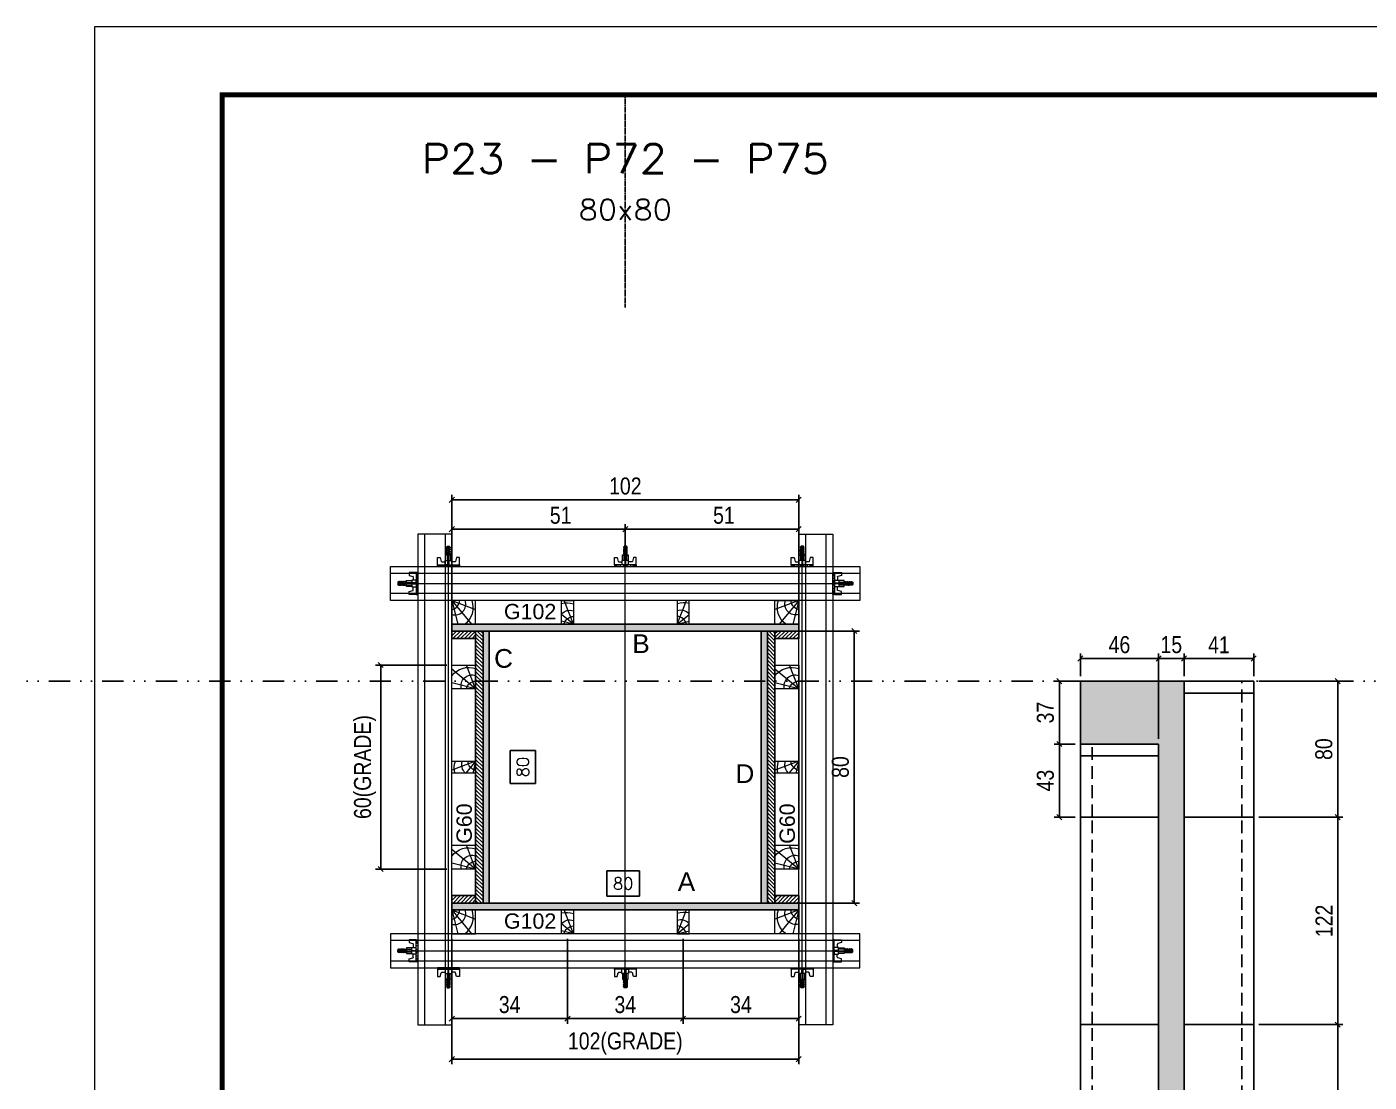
# Model space of a CAD drawing. Header units: millimetres. Extents: x 13777 to 27878, y -21631 to 6985.
# Drawn here: x 19142 to 19932, y 621 to 1242 of the extents above; entities that cross this region are included whole.
import ezdxf
from ezdxf.enums import TextEntityAlignment as Align

# ---------------------------------------------------------------- set-up
doc = ezdxf.new("R2010")
doc.units = ezdxf.units.MM
for name, pattern in [('DASHED', [0.75, 0.5, -0.25]), ('DIVIDE2', [0.625, 0.25, -0.125, 0, -0.125, 0, -0.125]), ('HIDDEN', [0.375, 0.25, -0.125])]:
    doc.linetypes.add(name, pattern=pattern)
for name, color, linetype in [('CHAPA', 1, 'Continuous'), ('COTA', 241, 'Continuous'), ('MEIO_PONT', 93, 'Continuous'), ('Nível', 160, 'Continuous'), ('Painéis', 200, 'Continuous'), ('SARR_2.2x7', 40, 'Continuous'), ('SARRAFO', 251, 'Continuous'), ('Sarrafo de Pressão', 42, 'HIDDEN'), ('Texto de Titulo', 7, 'Continuous'), ('Texto Qtd Sarr', 242, 'Continuous'), ('TEXTO_GERAL', 7, 'Continuous')]:
    doc.layers.add(name, color=color, linetype=linetype)
for name, color, linetype, lineweight in [('Folhas', 255, 'Continuous', 9), ('Hachura', 251, 'Continuous', 9), ('Madeira', 126, 'Continuous', 18), ('Perfil Metálico', 224, 'Continuous', 18), ('SARRAFO DE PRESSAO', 251, 'DASHED', 9), ('Texto Seção', 7, 'Continuous', 15)]:
    doc.layers.add(name, color=color, linetype=linetype, lineweight=lineweight)
doc.styles.add('ARIAL', font='arial.ttf')
doc.styles.add('COTA TECNICA', font='techl___.ttf', dxfattribs={"height": 10})
doc.styles.add('COTA TECNICA 2X', font='techl___.ttf', dxfattribs={"height": 10})
doc.styles.add('COTA TECNICA-50', font='techl___.ttf', dxfattribs={"height": 10})
doc.styles.add('ROMANS', font='romans.shx')
doc.styles.add('SANSSERIF', font='sas_____.pfb')
doc.dimstyles.new('COTA PAINEL-50', dxfattribs={"dimtxt": 10, "dimasz": 3, "dimexe": 3, "dimexo": 3, "dimgap": 3, "dimtad": 1, "dimdec": 1, "dimzin": 12, "dimdsep": 46, "dimtxsty": 'COTA TECNICA-50', "dimblk1": 'OBLIQUE', "dimblk2": 'OBLIQUE', "dimsah": 1, "dimcen": 0.9, "dimclrd": 4, "dimclre": 4, "dimclrt": 240, "dimadec": 1, "dimazin": 3, "dimtfac": 1, "dimtdec": 1, "dimtmove": 0, "dimatfit": 3, "dimfxl": 1, "dimtolj": 1, "dimtzin": 12, "dimarcsym": 0})
doc.dimstyles.new('PAINEL', dxfattribs={"dimtxt": 10, "dimasz": 3, "dimexe": 3, "dimexo": 3, "dimgap": 3, "dimtad": 1, "dimdec": 1, "dimzin": 12, "dimdsep": 46, "dimtxsty": 'COTA TECNICA', "dimblk1": 'OBLIQUE', "dimblk2": 'OBLIQUE', "dimsah": 1, "dimcen": 0.9, "dimclrd": 4, "dimclre": 4, "dimclrt": 240, "dimadec": 1, "dimazin": 3, "dimtfac": 1, "dimtdec": 1, "dimtmove": 0, "dimatfit": 3, "dimfxl": 1, "dimtolj": 1, "dimtzin": 12, "dimarcsym": 0})
doc.dimstyles.new('SECAO PILAR', dxfattribs={"dimtxt": 10, "dimasz": 3, "dimexe": 3, "dimexo": 3, "dimgap": 3, "dimtad": 1, "dimdec": 1, "dimlfac": 0.5, "dimzin": 12, "dimdsep": 46, "dimtxsty": 'COTA TECNICA 2X', "dimblk1": 'OBLIQUE', "dimblk2": 'OBLIQUE', "dimsah": 1, "dimcen": 0.9, "dimclrd": 256, "dimclre": 256, "dimclrt": 256, "dimadec": 1, "dimazin": 3, "dimtfac": 1, "dimtdec": 1, "dimtmove": 0, "dimatfit": 3, "dimfxl": 1, "dimtolj": 1, "dimtzin": 12, "dimarcsym": 0})
doc.dimstyles.new('SECÇÃO 2', dxfattribs={"dimtxt": 7, "dimasz": 6, "dimexe": 0.18, "dimexo": 2, "dimgap": -4, "dimtad": 3, "dimdec": 1, "dimlfac": 0.5, "dimzin": 12, "dimdsep": 46, "dimtxsty": 'ROMANS', "dimblk": 'ARCHTICK', "dimcen": 0.09, "dimse1": 1, "dimse2": 1, "dimsd1": 1, "dimsd2": 1, "dimclrd": 180, "dimclre": 5, "dimclrt": 1, "dimadec": 0, "dimazin": 3, "dimtfac": 1, "dimtdec": 1, "dimtofl": 0, "dimtmove": 0, "dimatfit": 3, "dimldrblk": 'ARCHTICK', "dimfxl": 1, "dimtolj": 1, "dimtzin": 0, "dimarcsym": 0})

# ---------------------------------------------------------------- blocks, each defined once
blk = doc.blocks.new('9999999999')
at = {"layer": 'Folhas'}
blk.add_lwpolyline([(98138.98, 34190.21), (99623.98, 34190.21), (99623.98, 35240.21), (98138.98, 35240.21)], close=True, dxfattribs=at)
at = {"layer": 'Folhas', "color": 30, "const_width": 3}
blk.add_lwpolyline([(98213.98, 34230.21), (99583.98, 34230.21), (99583.98, 35200.21), (98213.98, 35200.21)], close=True, dxfattribs=at)
blk = doc.blocks.new('titulo1')
at = {"layer": 'Defpoints', "color": 252, "linetype": 'HIDDEN', "ltscale": 2}
blk.add_line((0, 0), (0, 125), dxfattribs=at)
at = {"layer": 'Defpoints', "style": 'ROMANS', "oblique": 15}
blk.add_attdef('FOLHA', text='', height=10, dxfattribs=at).set_placement((0, 15.58), align=Align.MIDDLE_CENTER)
at = {"layer": 'Texto Qtd Sarr', "color": 3, "style": 'ROMANS', "oblique": 15}
for tag, height, p in [('TITULO', 17, (0, 71.45)), ('SEÇÃO', 12, (0, 41.55))]:
    blk.add_attdef(tag, text='', height=height, dxfattribs=at).set_placement(p, align=Align.MIDDLE_CENTER)
blk = doc.blocks.new('*D643')
at = {"layer": 'COTA', "color": 180, "lineweight": -2, "transparency": 16777216}
for p, q in [((19502.5, 745.59), (19483.17, 745.59)), ((19483.17, 745.59), (19483.17, 730.59)), ((19502.5, 730.59), (19502.5, 745.59)), ((19483.17, 730.59), (19502.5, 730.59))]:
    blk.add_line(p, q, dxfattribs=at)
at = {"layer": 'Defpoints', "color": 0, "transparency": 16777216}
for p in [(19414.07, 726.59), (19574.07, 726.59), (19574.07, 726.59)]:
    blk.add_point(p, dxfattribs=at)
at = {"layer": 'COTA', "color": 1, "transparency": 16777216, "insert": (19492.83, 738.09), "char_height": 7, "attachment_point": 5, "style": 'ROMANS'}
blk.add_mtext('\\A1;80', dxfattribs=at)
blk = doc.blocks.new('_ArchTick')
at = {"color": 0, "linetype": 'ByBlock', "const_width": 0.15}
blk.add_lwpolyline([(-0.5, -0.5), (0.5, 0.5)], dxfattribs=at)
blk = doc.blocks.new('*D644')
at = {"layer": 'COTA', "color": 180, "lineweight": -2, "transparency": 16777216}
for p, q in [((19441.36, 816.26), (19426.36, 816.26)), ((19426.36, 816.26), (19426.36, 796.92)), ((19441.36, 796.92), (19441.36, 816.26)), ((19426.36, 796.92), (19441.36, 796.92))]:
    blk.add_line(p, q, dxfattribs=at)
at = {"layer": 'Defpoints', "color": 0, "transparency": 16777216}
for p in [(19414.07, 886.59), (19445.36, 886.59), (19414.07, 726.59)]:
    blk.add_point(p, dxfattribs=at)
at = {"layer": 'COTA', "color": 1, "transparency": 16777216, "insert": (19433.86, 806.59), "char_height": 7, "attachment_point": 5, "rotation": 90, "style": 'ROMANS'}
blk.add_mtext('\\A1;80', dxfattribs=at)
blk = doc.blocks.new('_Oblique')
at = {"color": 0, "linetype": 'ByBlock', "lineweight": -2}
blk.add_line((-0.5, -0.5), (0.5, 0.5), dxfattribs=at)
blk = doc.blocks.new('*D652')
at = {"layer": 'COTA', "lineweight": -2, "transparency": 16777216}
for p, q in [((19580.67, 886.59), (19631.71, 886.59)), ((19628.71, 726.59), (19628.71, 886.59)), ((19580.67, 726.59), (19631.71, 726.59))]:
    blk.add_line(p, q, dxfattribs=at)
at = {"layer": 'Defpoints', "color": 0, "transparency": 16777216}
for p in [(19577.67, 886.59), (19628.71, 886.59), (19577.67, 726.59)]:
    blk.add_point(p, dxfattribs=at)
at = {"layer": 'COTA', "lineweight": -2, "transparency": 16777216, "xscale": 3, "yscale": 3, "zscale": 3}
for p, rotation in [((19628.71, 886.59), 90), ((19628.71, 726.59), 270)]:
    blk.add_blockref('_Oblique', p, dxfattribs=dict(at, rotation=rotation))
at = {"layer": 'COTA', "transparency": 16777216, "insert": (19620.58, 806.59), "char_height": 10, "attachment_point": 5, "rotation": 90, "style": 'COTA TECNICA 2X'}
blk.add_mtext('\\A1;80', dxfattribs=at)
blk = doc.blocks.new('*D645')
at = {"layer": 'COTA', "lineweight": -2, "transparency": 16777216}
for p, q in [((19392.07, 705.59), (19392.07, 631.81)), ((19596.07, 705.59), (19596.07, 631.81)), ((19392.07, 634.81), (19596.07, 634.81))]:
    blk.add_line(p, q, dxfattribs=at)
at = {"layer": 'Defpoints', "color": 0, "transparency": 16777216}
for p in [(19392.07, 708.59), (19596.07, 708.59), (19596.07, 634.81)]:
    blk.add_point(p, dxfattribs=at)
at = {"layer": 'COTA', "lineweight": -2, "transparency": 16777216, "xscale": 3, "yscale": 3, "zscale": 3, "rotation": 180}
blk.add_blockref('_Oblique', (19392.07, 634.81), dxfattribs=at)
at = {"layer": 'COTA', "lineweight": -2, "transparency": 16777216, "xscale": 3, "yscale": 3, "zscale": 3}
blk.add_blockref('_Oblique', (19596.07, 634.81), dxfattribs=at)
at = {"layer": 'COTA', "transparency": 16777216, "insert": (19494.07, 644.04), "char_height": 10, "attachment_point": 5, "style": 'COTA TECNICA 2X'}
blk.add_mtext('\\A1;102(GRADE)', dxfattribs=at)
blk = doc.blocks.new('*D646')
at = {"layer": 'COTA', "lineweight": -2, "transparency": 16777216}
for p, q in [((19528.07, 705.59), (19528.07, 655.66)), ((19596.07, 705.59), (19596.07, 655.66)), ((19528.07, 658.66), (19596.07, 658.66))]:
    blk.add_line(p, q, dxfattribs=at)
at = {"layer": 'Defpoints', "color": 0, "transparency": 16777216}
for p in [(19528.07, 708.59), (19596.07, 708.59), (19596.07, 658.66)]:
    blk.add_point(p, dxfattribs=at)
at = {"layer": 'COTA', "lineweight": -2, "transparency": 16777216, "xscale": 3, "yscale": 3, "zscale": 3, "rotation": 180}
blk.add_blockref('_Oblique', (19528.07, 658.66), dxfattribs=at)
at = {"layer": 'COTA', "lineweight": -2, "transparency": 16777216, "xscale": 3, "yscale": 3, "zscale": 3}
blk.add_blockref('_Oblique', (19596.07, 658.66), dxfattribs=at)
at = {"layer": 'COTA', "transparency": 16777216, "insert": (19562.07, 666.88), "char_height": 10, "attachment_point": 5, "style": 'COTA TECNICA 2X'}
blk.add_mtext('\\A1;34', dxfattribs=at)
blk = doc.blocks.new('*D647')
at = {"layer": 'COTA', "lineweight": -2, "transparency": 16777216}
for p, q in [((19392.07, 705.59), (19392.07, 655.66)), ((19460.07, 705.59), (19460.07, 655.66)), ((19392.07, 658.66), (19460.07, 658.66))]:
    blk.add_line(p, q, dxfattribs=at)
at = {"layer": 'Defpoints', "color": 0, "transparency": 16777216}
for p in [(19392.07, 708.59), (19460.07, 708.59), (19460.07, 658.66)]:
    blk.add_point(p, dxfattribs=at)
at = {"layer": 'COTA', "lineweight": -2, "transparency": 16777216, "xscale": 3, "yscale": 3, "zscale": 3, "rotation": 180}
blk.add_blockref('_Oblique', (19392.07, 658.66), dxfattribs=at)
at = {"layer": 'COTA', "lineweight": -2, "transparency": 16777216, "xscale": 3, "yscale": 3, "zscale": 3}
blk.add_blockref('_Oblique', (19460.07, 658.66), dxfattribs=at)
at = {"layer": 'COTA', "transparency": 16777216, "insert": (19426.07, 666.88), "char_height": 10, "attachment_point": 5, "style": 'COTA TECNICA 2X'}
blk.add_mtext('\\A1;34', dxfattribs=at)
blk = doc.blocks.new('*D648')
at = {"layer": 'COTA', "lineweight": -2, "transparency": 16777216}
for p, q in [((19460.07, 705.59), (19460.07, 655.66)), ((19528.07, 705.59), (19528.07, 655.66)), ((19460.07, 658.66), (19528.07, 658.66))]:
    blk.add_line(p, q, dxfattribs=at)
at = {"layer": 'Defpoints', "color": 0, "transparency": 16777216}
for p in [(19460.07, 708.59), (19528.07, 708.59), (19528.07, 658.66)]:
    blk.add_point(p, dxfattribs=at)
at = {"layer": 'COTA', "lineweight": -2, "transparency": 16777216, "xscale": 3, "yscale": 3, "zscale": 3, "rotation": 180}
blk.add_blockref('_Oblique', (19460.07, 658.66), dxfattribs=at)
at = {"layer": 'COTA', "lineweight": -2, "transparency": 16777216, "xscale": 3, "yscale": 3, "zscale": 3}
blk.add_blockref('_Oblique', (19528.07, 658.66), dxfattribs=at)
at = {"layer": 'COTA', "transparency": 16777216, "insert": (19494.07, 666.88), "char_height": 10, "attachment_point": 5, "style": 'COTA TECNICA 2X'}
blk.add_mtext('\\A1;34', dxfattribs=at)
blk = doc.blocks.new('*D649')
at = {"layer": 'COTA', "lineweight": -2, "transparency": 16777216}
for p, q in [((19392.07, 893.59), (19392.07, 966.7)), ((19392.07, 963.7), (19596.07, 963.7)), ((19596.07, 893.59), (19596.07, 966.7))]:
    blk.add_line(p, q, dxfattribs=at)
at = {"layer": 'Defpoints', "color": 0, "transparency": 16777216}
for p in [(19596.07, 963.7), (19392.07, 890.59), (19596.07, 890.59)]:
    blk.add_point(p, dxfattribs=at)
at = {"layer": 'COTA', "lineweight": -2, "transparency": 16777216, "xscale": 3, "yscale": 3, "zscale": 3, "rotation": 180}
blk.add_blockref('_Oblique', (19392.07, 963.7), dxfattribs=at)
at = {"layer": 'COTA', "lineweight": -2, "transparency": 16777216, "xscale": 3, "yscale": 3, "zscale": 3}
blk.add_blockref('_Oblique', (19596.07, 963.7), dxfattribs=at)
at = {"layer": 'COTA', "transparency": 16777216, "insert": (19494.07, 971.8), "char_height": 10, "attachment_point": 5, "style": 'COTA TECNICA 2X'}
blk.add_mtext('\\A1;102', dxfattribs=at)
blk = doc.blocks.new('*D650')
at = {"layer": 'COTA', "lineweight": -2, "transparency": 16777216}
for p, q in [((19392.07, 927.59), (19392.07, 949.49)), ((19494.07, 927.59), (19494.07, 949.49)), ((19392.07, 946.49), (19494.07, 946.49))]:
    blk.add_line(p, q, dxfattribs=at)
at = {"layer": 'Defpoints', "color": 0, "transparency": 16777216}
for p in [(19494.07, 946.49), (19392.07, 924.59), (19494.07, 924.59)]:
    blk.add_point(p, dxfattribs=at)
at = {"layer": 'COTA', "lineweight": -2, "transparency": 16777216, "xscale": 3, "yscale": 3, "zscale": 3, "rotation": 180}
blk.add_blockref('_Oblique', (19392.07, 946.49), dxfattribs=at)
at = {"layer": 'COTA', "lineweight": -2, "transparency": 16777216, "xscale": 3, "yscale": 3, "zscale": 3}
blk.add_blockref('_Oblique', (19494.07, 946.49), dxfattribs=at)
at = {"layer": 'COTA', "transparency": 16777216, "insert": (19456.07, 954.6), "char_height": 10, "attachment_point": 5, "style": 'COTA TECNICA 2X'}
blk.add_mtext('\\A1;51', dxfattribs=at)
blk = doc.blocks.new('*D651')
at = {"layer": 'COTA', "lineweight": -2, "transparency": 16777216}
for p, q in [((19494.07, 927.59), (19494.07, 949.49)), ((19596.07, 927.59), (19596.07, 949.49)), ((19596.07, 946.49), (19494.07, 946.49))]:
    blk.add_line(p, q, dxfattribs=at)
at = {"layer": 'Defpoints', "color": 0, "transparency": 16777216}
for p in [(19494.07, 946.49), (19494.07, 924.59), (19596.07, 924.59)]:
    blk.add_point(p, dxfattribs=at)
at = {"layer": 'COTA', "lineweight": -2, "transparency": 16777216, "xscale": 3, "yscale": 3, "zscale": 3, "rotation": 180}
blk.add_blockref('_Oblique', (19494.07, 946.49), dxfattribs=at)
at = {"layer": 'COTA', "lineweight": -2, "transparency": 16777216, "xscale": 3, "yscale": 3, "zscale": 3}
blk.add_blockref('_Oblique', (19596.07, 946.49), dxfattribs=at)
at = {"layer": 'COTA', "transparency": 16777216, "insert": (19552.07, 954.6), "char_height": 10, "attachment_point": 5, "style": 'COTA TECNICA 2X'}
blk.add_mtext('\\A1;51', dxfattribs=at)
blk = doc.blocks.new('C')
at = {"layer": 'Hachura', "color": 0}
for p, q in [((0, 3.22), (0, -3.22)), ((0.45, 3.22), (0, 3.22)), ((0.46, 3.16), (0, 3.16)), ((0.46, 3.05), (0, 3.05)), ((0.46, 2.88), (0, 2.88)), ((0, 2.75), (0, -1.16)), ((0.46, 2.65), (0, 2.65)), ((0.46, 2.23), (0, 2.23)), ((0.46, 1.51), (0, 1.51)), ((0.39, 0.49), (0.17, 0.49)), ((0.45, -3.23), (0.45, 3.22)), ((0.45, 3.22), (2.58, 3.22)), ((1.74, 0.97), (0.45, 0.97)), ((1.45, 0.1), (0.45, 0.1)), ((1.35, 1.94), (1.35, 0.96)), ((2.58, 2.39), (1.47, 2.09)), ((1.74, -0.97), (1.74, 0.97)), ((1.74, 0.97), (1.74, 0.84)), ((1.74, 0.97), (1.74, 0.84)), ((1.74, 0.84), (3.35, 0.84)), ((3.35, 0.45), (1.74, 0.45)), ((2.58, 3.22), (2.58, 2.39)), ((3.32, 0.84), (3.32, -0.84)), ((3.35, 0.84), (3.35, -0.84)), ((3.68, 0.45), (3.35, 0.45)), ((3.84, -0.52), (3.35, 0.45)), ((3.35, 0.06), (3.67, -0.57)), ((3.68, 0.45), (4.16, -0.52)), ((3.72, 0.5), (4.25, -0.57)), ((4.37, -0.55), (3.83, 0.53)), ((4.15, 0.45), (3.93, 0.45)), ((4.42, -0.52), (3.93, 0.45)), ((4.15, 0.45), (4.26, 0.45)), ((4.26, 0.45), (4.74, -0.52)), ((4.3, 0.5), (4.83, -0.57)), ((4.95, -0.55), (4.41, 0.53)), ((4.51, 0.45), (4.84, 0.45)), ((5, -0.52), (4.51, 0.45)), ((4.84, 0.45), (5.32, -0.52)), ((4.88, 0.5), (5.41, -0.57)), ((5.53, -0.55), (4.99, 0.53)), ((5.58, -0.52), (5.09, 0.45)), ((5.42, 0.45), (5.09, 0.45)), ((5.58, -0.52), (5.09, 0.45)), ((5.42, 0.45), (5.74, -0.19)), ((5.46, 0.5), (5.74, -0.07)), ((5.74, 0.19), (5.57, 0.53)), ((5.74, 0.32), (5.68, 0.45)), ((5.68, 0.45), (5.74, 0.45)), ((5.74, 0.45), (5.9, 0.29)), ((5.74, 0.45), (5.74, -0.52)), ((5.9, -0.36), (5.9, 0.29)), ((0.45, 0), (0, 0)), ((0.46, -1.52), (0, -1.52)), ((0.46, -2.23), (0, -2.23)), ((0.46, -2.65), (0, -2.65)), ((0.46, -2.88), (0, -2.88)), ((0.46, -3.05), (0, -3.05)), ((0.46, -3.16), (0, -3.16)), ((0, -3.22), (2.57, -3.22)), ((0.08, -0.48), (0.29, -0.48)), ((0.29, -0.48), (0.4, -0.48)), ((0.45, 0), (0.45, -0.97)), ((0.45, -0.16), (1.45, -0.16)), ((0.45, -0.65), (0.45, -0.32)), ((0.45, -3.23), (0.45, -0.65)), ((0.45, -0.97), (1.74, -0.97)), ((1.35, -1.94), (1.35, -0.97)), ((2.58, -2.39), (1.47, -2.1)), ((3.35, -0.32), (1.74, -0.32)), ((3.35, -0.84), (1.74, -0.84)), ((2.58, -3.23), (2.58, -2.39)), ((3.35, -0.07), (3.58, -0.52)), ((3.35, -0.52), (3.58, -0.52)), ((3.84, -0.52), (4.16, -0.52)), ((4.42, -0.52), (4.74, -0.52)), ((4.63, -0.52), (4.74, -0.52)), ((5, -0.52), (5.32, -0.52)), ((5.58, -0.52), (5.74, -0.52)), ((5.74, -0.52), (5.9, -0.36)), ((5.74, -0.52), (5.74, -0.52))]:
    blk.add_line(p, q, dxfattribs=at)
for centre, radius, start, end in [((1.52, 1.94), 0.161, 104.7436, 180), ((1.44, -0.03), 0.129, 272.695, 87.305), ((3.81, 0.39), 0.143, 25.5688, 154.4312), ((4.39, 0.39), 0.143, 25.5688, 154.4312), ((4.97, 0.39), 0.143, 25.5688, 154.4312), ((5.55, 0.39), 0.143, 25.5688, 154.4312), ((0.17, -0.37), 0.174, 221.744, 317.8592), ((1.52, -1.94), 0.161, 180, 255.2564), ((3.71, -0.4), 0.174, 222.1408, 318.256), ((4.29, -0.4), 0.174, 222.1408, 318.256), ((4.87, -0.4), 0.174, 222.1408, 318.256), ((5.45, -0.4), 0.174, 222.1408, 318.256), ((5.61, -0.4), 0.174, 317.8592, 318.256)]:
    blk.add_arc(centre, radius, start, end, dxfattribs=at)
blk = doc.blocks.new('PONTALETE')
at = {"layer": 'Madeira'}
for q in [(2.71, 7), (7, 5.76), (7, 1.74)]:
    blk.add_line((0, 0), q, dxfattribs=at)
blk.add_lwpolyline([(0, 0), (7, 0), (7, 7), (0, 7)], close=True, dxfattribs=at)
for centre, radius, start, end in [((2.04, 0.06), 6.23, 37.2818, 109.0913), ((1.09, 0.9), 3.19, 343.603, 109.9847), ((-0.21, -0.78), 3.09, 14.6322, 86.0383)]:
    blk.add_arc(centre, radius, start, end, dxfattribs=at)
blk = doc.blocks.new('MEIO PONTALETE')
at = {"layer": 'Madeira'}
for q in [(2.71, 7), (3.5, 2.88), (3.5, 0.87)]:
    blk.add_line((0, 0), q, dxfattribs=at)
blk.add_lwpolyline([(0, 0), (3.5, 0), (3.5, 7), (0, 7)], close=True, dxfattribs=at)
for centre, radius, start, end in [((2.04, 0.06), 6.23, 76.4499, 109.0913), ((1.09, 0.9), 3.19, 40.9063, 109.9847), ((-0.21, -0.78), 3.09, 14.6322, 86.0383)]:
    blk.add_arc(centre, radius, start, end, dxfattribs=at)
blk = doc.blocks.new('*D642')
at = {"layer": 'COTA', "lineweight": -2, "transparency": 16777216}
for p, q in [((19389.07, 866.59), (19347.26, 866.59)), ((19350.26, 746.6), (19350.26, 866.59)), ((19389.07, 746.6), (19347.26, 746.6))]:
    blk.add_line(p, q, dxfattribs=at)
at = {"layer": 'Defpoints', "color": 0, "transparency": 16777216}
for p in [(19350.26, 866.59), (19392.07, 866.59), (19392.07, 746.6)]:
    blk.add_point(p, dxfattribs=at)
at = {"layer": 'COTA', "lineweight": -2, "transparency": 16777216, "xscale": 3, "yscale": 3, "zscale": 3}
for p, rotation in [((19350.26, 866.59), 90), ((19350.26, 746.6), 270)]:
    blk.add_blockref('_Oblique', p, dxfattribs=dict(at, rotation=rotation))
at = {"layer": 'COTA', "transparency": 16777216, "insert": (19341.04, 806.59), "char_height": 10, "attachment_point": 5, "rotation": 90, "style": 'COTA TECNICA 2X'}
blk.add_mtext('\\A1;60(GRADE)', dxfattribs=at)
blk = doc.blocks.new('*D657')
at = {"layer": 'COTA', "color": 4, "lineweight": -2, "transparency": 16777216}
for p, q in [((19866.68, 777.13), (19916.05, 777.13)), ((19913.05, 655.13), (19913.05, 777.13)), ((19866.68, 655.13), (19916.05, 655.13))]:
    blk.add_line(p, q, dxfattribs=at)
at = {"layer": 'Defpoints', "color": 0, "transparency": 16777216}
for p in [(19863.68, 777.13), (19913.05, 777.13), (19863.68, 655.13)]:
    blk.add_point(p, dxfattribs=at)
at = {"layer": 'COTA', "color": 4, "lineweight": -2, "transparency": 16777216, "xscale": 3, "yscale": 3, "zscale": 3}
for p, rotation in [((19913.05, 777.13), 90), ((19913.05, 655.13), 270)]:
    blk.add_blockref('_Oblique', p, dxfattribs=dict(at, rotation=rotation))
at = {"layer": 'COTA', "color": 240, "transparency": 16777216, "insert": (19904.99, 716.13), "char_height": 10, "attachment_point": 5, "rotation": 90, "style": 'COTA TECNICA-50'}
blk.add_mtext('\\A1;122', dxfattribs=at)
blk = doc.blocks.new('*D658')
at = {"layer": 'COTA', "color": 4, "lineweight": -2, "transparency": 16777216}
for p, q in [((19866.68, 857.13), (19916.05, 857.13)), ((19913.05, 777.13), (19913.05, 857.13)), ((19866.68, 777.13), (19916.05, 777.13))]:
    blk.add_line(p, q, dxfattribs=at)
at = {"layer": 'Defpoints', "color": 0, "transparency": 16777216}
for p in [(19863.68, 857.13), (19913.05, 857.13), (19863.68, 777.13)]:
    blk.add_point(p, dxfattribs=at)
at = {"layer": 'COTA', "color": 4, "lineweight": -2, "transparency": 16777216, "xscale": 3, "yscale": 3, "zscale": 3}
for p, rotation in [((19913.05, 857.13), 90), ((19913.05, 777.13), 270)]:
    blk.add_blockref('_Oblique', p, dxfattribs=dict(at, rotation=rotation))
at = {"layer": 'COTA', "color": 240, "transparency": 16777216, "insert": (19904.92, 817.13), "char_height": 10, "attachment_point": 5, "rotation": 90, "style": 'COTA TECNICA-50'}
blk.add_mtext('\\A1;80', dxfattribs=at)
blk = doc.blocks.new('*D659')
at = {"layer": 'COTA', "color": 4, "linetype": 'ByBlock', "lineweight": -2, "transparency": 16777216}
for p, q in [((19866.68, 655.13), (19916.05, 655.13)), ((19913.05, 531.13), (19913.05, 655.13)), ((19866.68, 531.13), (19916.05, 531.13))]:
    blk.add_line(p, q, dxfattribs=at)
at = {"layer": 'Defpoints', "color": 0, "linetype": 'ByBlock', "transparency": 16777216}
for p in [(19863.68, 655.13), (19913.05, 655.13), (19863.68, 531.13)]:
    blk.add_point(p, dxfattribs=at)
at = {"layer": 'COTA', "color": 4, "linetype": 'ByBlock', "lineweight": -2, "transparency": 16777216, "xscale": 3, "yscale": 3, "zscale": 3}
for p, rotation in [((19913.05, 655.13), 90), ((19913.05, 531.13), 270)]:
    blk.add_blockref('_Oblique', p, dxfattribs=dict(at, rotation=rotation))
at = {"layer": 'COTA', "color": 240, "linetype": 'ByBlock', "transparency": 16777216, "insert": (19904.97, 593.13), "char_height": 10, "attachment_point": 5, "rotation": 90, "style": 'COTA TECNICA'}
blk.add_mtext('\\A1;124', dxfattribs=at)
blk = doc.blocks.new('*D660')
at = {"layer": 'COTA', "color": 4, "linetype": 'ByBlock', "lineweight": -2, "transparency": 16777216}
for p, q in [((19866.68, 655.13), (19916.05, 655.13)), ((19913.05, 531.13), (19913.05, 655.13)), ((19866.68, 531.13), (19916.05, 531.13))]:
    blk.add_line(p, q, dxfattribs=at)
at = {"layer": 'Defpoints', "color": 0, "linetype": 'ByBlock', "transparency": 16777216}
for p in [(19863.68, 655.13), (19913.05, 655.13), (19863.68, 531.13)]:
    blk.add_point(p, dxfattribs=at)
at = {"layer": 'COTA', "color": 4, "linetype": 'ByBlock', "lineweight": -2, "transparency": 16777216, "xscale": 3, "yscale": 3, "zscale": 3}
for p, rotation in [((19913.05, 655.13), 90), ((19913.05, 531.13), 270)]:
    blk.add_blockref('_Oblique', p, dxfattribs=dict(at, rotation=rotation))
at = {"layer": 'COTA', "color": 240, "linetype": 'ByBlock', "transparency": 16777216, "insert": (19904.97, 593.13), "char_height": 10, "attachment_point": 5, "rotation": 90, "style": 'COTA TECNICA'}
blk.add_mtext('\\A1;124', dxfattribs=at)
blk = doc.blocks.new('*D682')
at = {"layer": 'COTA', "color": 4, "lineweight": -2, "transparency": 16777216}
for p, q in [((19758.68, 820.13), (19746.38, 820.13)), ((19749.38, 777.13), (19749.38, 820.13)), ((19758.68, 777.13), (19746.38, 777.13))]:
    blk.add_line(p, q, dxfattribs=at)
at = {"layer": 'Defpoints', "color": 0, "transparency": 16777216}
for p in [(19749.38, 820.13), (19761.68, 820.13), (19761.68, 777.13)]:
    blk.add_point(p, dxfattribs=at)
at = {"layer": 'COTA', "color": 4, "lineweight": -2, "transparency": 16777216, "xscale": 3, "yscale": 3, "zscale": 3}
for p, rotation in [((19749.38, 820.13), 90), ((19749.38, 777.13), 270)]:
    blk.add_blockref('_Oblique', p, dxfattribs=dict(at, rotation=rotation))
at = {"layer": 'COTA', "color": 240, "transparency": 16777216, "insert": (19741.16, 798.63), "char_height": 10, "attachment_point": 5, "rotation": 90, "style": 'COTA TECNICA'}
blk.add_mtext('\\A1;43', dxfattribs=at)
blk = doc.blocks.new('*D683')
at = {"layer": 'COTA', "color": 4, "lineweight": -2, "transparency": 16777216}
for p, q in [((19758.68, 857.13), (19746.38, 857.13)), ((19749.38, 820.13), (19749.38, 857.13)), ((19758.68, 820.13), (19746.38, 820.13))]:
    blk.add_line(p, q, dxfattribs=at)
at = {"layer": 'Defpoints', "color": 0, "transparency": 16777216}
for p in [(19749.38, 857.13), (19761.68, 857.13), (19761.68, 820.13)]:
    blk.add_point(p, dxfattribs=at)
at = {"layer": 'COTA', "color": 4, "lineweight": -2, "transparency": 16777216, "xscale": 3, "yscale": 3, "zscale": 3}
for p, rotation in [((19749.38, 857.13), 90), ((19749.38, 820.13), 270)]:
    blk.add_blockref('_Oblique', p, dxfattribs=dict(at, rotation=rotation))
at = {"layer": 'COTA', "color": 240, "transparency": 16777216, "insert": (19741.16, 838.63), "char_height": 10, "attachment_point": 5, "rotation": 90, "style": 'COTA TECNICA'}
blk.add_mtext('\\A1;37', dxfattribs=at)
blk = doc.blocks.new('*D693')
at = {"layer": 'COTA', "color": 4, "lineweight": -2, "transparency": 16777216}
for p, q in [((19761.68, 860.13), (19761.68, 873.44)), ((19761.68, 870.44), (19807.68, 870.44)), ((19807.68, 823.13), (19807.68, 873.44))]:
    blk.add_line(p, q, dxfattribs=at)
at = {"layer": 'Defpoints', "color": 0, "transparency": 16777216}
for p in [(19807.68, 870.44), (19761.68, 857.13), (19807.68, 820.13)]:
    blk.add_point(p, dxfattribs=at)
at = {"layer": 'COTA', "color": 4, "lineweight": -2, "transparency": 16777216, "xscale": 3, "yscale": 3, "zscale": 3, "rotation": 180}
blk.add_blockref('_Oblique', (19761.68, 870.44), dxfattribs=at)
at = {"layer": 'COTA', "color": 4, "lineweight": -2, "transparency": 16777216, "xscale": 3, "yscale": 3, "zscale": 3}
blk.add_blockref('_Oblique', (19807.68, 870.44), dxfattribs=at)
at = {"layer": 'COTA', "color": 240, "transparency": 16777216, "insert": (19784.68, 878.54), "char_height": 10, "attachment_point": 5, "style": 'COTA TECNICA'}
blk.add_mtext('\\A1;46', dxfattribs=at)
blk = doc.blocks.new('*D694')
at = {"layer": 'COTA', "color": 4, "lineweight": -2, "transparency": 16777216}
for p, q in [((19807.68, 823.13), (19807.68, 873.44)), ((19807.68, 870.44), (19822.68, 870.44)), ((19822.68, 860.13), (19822.68, 873.44))]:
    blk.add_line(p, q, dxfattribs=at)
at = {"layer": 'Defpoints', "color": 0, "transparency": 16777216}
for p in [(19822.68, 870.44), (19822.68, 857.13), (19807.68, 820.13)]:
    blk.add_point(p, dxfattribs=at)
at = {"layer": 'COTA', "color": 4, "lineweight": -2, "transparency": 16777216, "xscale": 3, "yscale": 3, "zscale": 3, "rotation": 180}
blk.add_blockref('_Oblique', (19807.68, 870.44), dxfattribs=at)
at = {"layer": 'COTA', "color": 4, "lineweight": -2, "transparency": 16777216, "xscale": 3, "yscale": 3, "zscale": 3}
blk.add_blockref('_Oblique', (19822.68, 870.44), dxfattribs=at)
at = {"layer": 'COTA', "color": 240, "transparency": 16777216, "insert": (19815.18, 878.55), "char_height": 10, "attachment_point": 5, "style": 'COTA TECNICA'}
blk.add_mtext('\\A1;15', dxfattribs=at)
blk = doc.blocks.new('*D695')
at = {"layer": 'COTA', "color": 4, "lineweight": -2, "transparency": 16777216}
for p, q in [((19822.68, 860.13), (19822.68, 873.44)), ((19822.68, 870.44), (19863.68, 870.44)), ((19863.68, 860.13), (19863.68, 873.44))]:
    blk.add_line(p, q, dxfattribs=at)
at = {"layer": 'Defpoints', "color": 0, "transparency": 16777216}
for p in [(19863.68, 870.44), (19822.68, 857.13), (19863.68, 857.13)]:
    blk.add_point(p, dxfattribs=at)
at = {"layer": 'COTA', "color": 4, "lineweight": -2, "transparency": 16777216, "xscale": 3, "yscale": 3, "zscale": 3, "rotation": 180}
blk.add_blockref('_Oblique', (19822.68, 870.44), dxfattribs=at)
at = {"layer": 'COTA', "color": 4, "lineweight": -2, "transparency": 16777216, "xscale": 3, "yscale": 3, "zscale": 3}
blk.add_blockref('_Oblique', (19863.68, 870.44), dxfattribs=at)
at = {"layer": 'COTA', "color": 240, "transparency": 16777216, "insert": (19843.18, 878.51), "char_height": 10, "attachment_point": 5, "style": 'COTA TECNICA'}
blk.add_mtext('\\A1;41', dxfattribs=at)

msp = doc.modelspace()

# ---------------------------------------------------------------- hatches: boundary and pattern name
at = {"layer": 'COTA'}
h = msp.add_hatch(dxfattribs=at)
h.set_pattern_fill('AR-CONC', color=256, scale=0.03)
h.set_pattern_definition([(50, (28.2433, 0), (5.4655401, -0.4781726), [0.5715, -6.2865]), (355, (28.2433, 0), (-1.0573026, 5.7317054), [0.4572, -5.0292175]), (100.451445, (28.699, -0.04), (4.4082374, 5.2535326), [0.4857003, -5.3427073]), (46.1842, (28.243, 1.524), (8.1323712, -1.2612698), [0.85725, -9.42975]), (96.635558, (28.921, 1.419), (7.122124, 7.4227837), [0.7285507, -8.0140682]), (351.18415, (28.243, 1.524), (7.122124, 7.4227837), [0.685799, -7.543792]), (21, (29.0053, 1.143), (4.5484317, -3.0679559), [0.5715, -6.2865]), (326, (29.0053, 1.143), (1.8540609, 5.525639), [0.4572, -5.0292]), (71.451445, (29.3844, 0.8873), (6.4024926, 2.457683), [0.4857003, -5.3426981]), (37.5, (28.2433, 0), (0.0926581, 2.53665117), [0, -4.96824, 0, -5.1054, 0, -5.04825]), (7.5, (28.2433, 0), (2.00458988, 3.00541724), [0, -2.91084, 0, -4.85394, 0, -1.92405]), (327.5, (26.544, 0), (4.06771786, -0.17186232), [0, -1.905, 0, -5.9436, 0, -7.8867]), (317.5, (25.782, 0), (4.44387544, 0.7627947), [0, -2.4765, 0, -3.94716, 0, -5.6007])])
h.paths.add_polyline_path([(19761.68, 857.13), (19761.68, 820.13), (19807.68, 820.13), (19807.68, 531.13), (19822.68, 531.13), (19822.68, 857.13)])
at = {"layer": 'Hachura'}
h = msp.add_hatch(color=256, dxfattribs=at)
h.dxf.hatch_style = 1
h.paths.add_polyline_path([(19596.07, 886.59), (19596.07, 890.59), (19392.07, 890.59), (19392.07, 886.59)])
h = msp.add_hatch(color=256, dxfattribs=at)
h.dxf.hatch_style = 1
h.paths.add_polyline_path([(19596.07, 886.59), (19596.07, 890.59), (19392.07, 890.59), (19392.07, 886.59)])
h = msp.add_hatch(dxfattribs=at)
h.set_pattern_fill('ANSI31', color=256, scale=0.5, angle=180, style=0)
h.set_pattern_definition([(225, (10268.1182, -22042.8167), (1.12253202, -1.12253202), [])])
h.paths.add_polyline_path([(19406.07, 886.59), (19406.07, 882.19), (19392.07, 882.19), (19392.07, 886.59)])
h = msp.add_hatch(dxfattribs=at)
h.set_pattern_fill('ANSI31', color=256, scale=0.5, angle=90, style=0)
h.set_pattern_definition([(135, (-3373.738, 10239.5433), (-1.12253202, -1.12253202), [])])
h.paths.add_polyline_path([(19410.47, 886.59), (19406.07, 886.59), (19406.07, 726.59), (19410.47, 726.59)])
h = msp.add_hatch(color=256, dxfattribs=at)
h.dxf.hatch_style = 1
h.paths.add_polyline_path([(19410.47, 726.59), (19414.07, 726.59), (19414.07, 886.59), (19410.47, 886.59)])
h = msp.add_hatch(color=256, dxfattribs=at)
h.dxf.hatch_style = 1
h.paths.add_polyline_path([(19410.47, 726.59), (19414.07, 726.59), (19414.07, 886.59), (19410.47, 886.59)])
h = msp.add_hatch(color=256, dxfattribs=at)
h.dxf.hatch_style = 1
h.paths.add_polyline_path([(19574.07, 726.59), (19577.67, 726.59), (19577.67, 886.59), (19574.07, 886.59)])
h = msp.add_hatch(color=256, dxfattribs=at)
h.dxf.hatch_style = 1
h.paths.add_polyline_path([(19574.07, 726.59), (19577.67, 726.59), (19577.67, 886.59), (19574.07, 886.59)])
h = msp.add_hatch(dxfattribs=at)
h.set_pattern_fill('ANSI31', color=256, scale=0.5, angle=90, style=0)
h.set_pattern_definition([(135, (-3202.138, 10239.5433), (-1.12253202, -1.12253202), [])])
h.paths.add_polyline_path([(19582.07, 886.59), (19577.67, 886.59), (19577.67, 726.59), (19582.07, 726.59)])
h = msp.add_hatch(dxfattribs=at)
h.set_pattern_fill('ANSI31', color=256, scale=0.5, angle=180, style=0)
h.set_pattern_definition([(225, (10093.1182, -22042.8167), (1.12253202, -1.12253202), [])])
h.paths.add_polyline_path([(19582.07, 886.59), (19582.07, 882.19), (19596.07, 882.19), (19596.07, 886.59)])
h = msp.add_hatch(dxfattribs=at)
h.set_pattern_fill('ANSI31', color=256, scale=0.5, angle=180, style=0)
h.set_pattern_definition([(225, (10268.1182, -22164.8167), (1.12253202, -1.12253202), [])])
h.paths.add_polyline_path([(19406.07, 726.59), (19406.07, 730.99), (19392.07, 730.99), (19392.07, 726.59)])
h = msp.add_hatch(color=256, dxfattribs=at)
h.dxf.hatch_style = 1
h.paths.add_polyline_path([(19596.07, 726.59), (19596.07, 722.59), (19392.07, 722.59), (19392.07, 726.59)])
h = msp.add_hatch(color=256, dxfattribs=at)
h.dxf.hatch_style = 1
h.paths.add_polyline_path([(19596.07, 726.59), (19596.07, 722.59), (19392.07, 722.59), (19392.07, 726.59)])
h = msp.add_hatch(dxfattribs=at)
h.set_pattern_fill('ANSI31', color=256, scale=0.5, angle=180, style=0)
h.set_pattern_definition([(225, (10093.1182, -22164.8167), (1.12253202, -1.12253202), [])])
h.paths.add_polyline_path([(19582.07, 726.59), (19582.07, 730.99), (19596.07, 730.99), (19596.07, 726.59)])

# ---------------------------------------------------------------- linework, layer by layer
at = {"layer": 'CHAPA'}
for points in [[(19596.07, 886.59), (19596.07, 890.59), (19392.07, 890.59), (19392.07, 886.59)], [(19596.07, 886.59), (19596.07, 890.59), (19392.07, 890.59), (19392.07, 886.59)], [(19410.47, 726.59), (19414.07, 726.59), (19414.07, 886.59), (19410.47, 886.59)], [(19410.47, 726.59), (19414.07, 726.59), (19414.07, 886.59), (19410.47, 886.59)], [(19574.07, 726.59), (19577.67, 726.59), (19577.67, 886.59), (19574.07, 886.59)], [(19574.07, 726.59), (19577.67, 726.59), (19577.67, 886.59), (19574.07, 886.59)], [(19596.07, 726.59), (19596.07, 722.59), (19392.07, 722.59), (19392.07, 726.59)], [(19596.07, 726.59), (19596.07, 722.59), (19392.07, 722.59), (19392.07, 726.59)]]:
    msp.add_lwpolyline(points, close=True, dxfattribs=at)
at = {"layer": 'COTA'}
for p, q in [((19761.68, 820.13), (19761.68, 857.13)), ((19761.68, 857.13), (19822.68, 857.13))]:
    msp.add_line(p, q, dxfattribs=at)
at = {"layer": 'Hachura'}
for p, q in [((19390.07, 677.79), (19390.06, 931.59)), ((19494.07, 677.79), (19494.08, 931.59)), ((19598.07, 677.79), (19598.08, 931.59)), ((19361.23, 914.52), (19627.91, 914.53)), ((19361.27, 698.6), (19627.87, 698.62))]:
    msp.add_line(p, q, dxfattribs=at)
at = {"layer": 'Madeira'}
for points in [[(19596.07, 890.59), (19596.07, 904.59), (19392.07, 904.59), (19392.07, 890.59)], [(19406.07, 746.6), (19392.07, 746.6), (19392.07, 866.59), (19406.07, 866.59)], [(19596.07, 746.6), (19582.07, 746.6), (19582.07, 866.59), (19596.07, 866.59)], [(19596.07, 722.59), (19596.07, 708.59), (19392.07, 708.59), (19392.07, 722.59)]]:
    msp.add_lwpolyline(points, close=True, dxfattribs=at)
at = {"layer": 'Nível', "color": 4, "linetype": 'DIVIDE2', "ltscale": 50}
msp.add_line((13777.11, 857.13), (21531.15, 857.13), dxfattribs=at)
at = {"layer": 'Painéis'}
for p, q in [((19863.68, 857.13), (19822.68, 857.13)), ((19822.68, 857.13), (19822.68, 531.13)), ((19863.68, 533.13), (19863.68, 857.13)), ((19761.68, 820.13), (19761.68, 533.13)), ((19807.68, 820.13), (19761.68, 820.13)), ((19807.68, 820.13), (19807.68, 531.13)), ((19761.68, 777.13), (19807.68, 777.13)), ((19822.68, 777.13), (19863.68, 777.13)), ((19761.68, 655.13), (19807.68, 655.13)), ((19822.68, 655.13), (19863.68, 655.13))]:
    msp.add_line(p, q, dxfattribs=at)
msp.add_lwpolyline([(19414.07, 886.59), (19414.07, 726.59), (19574.07, 726.59), (19574.07, 886.59)], close=True, dxfattribs=at)
at = {"layer": 'Perfil Metálico'}
for p, q in [((19376.08, 943.62), (19376.08, 655.1)), ((19388.08, 943.62), (19388.08, 655.1)), ((19600.06, 943.62), (19600.06, 655.1)), ((19612.06, 943.62), (19612.06, 655.1))]:
    msp.add_line(p, q, dxfattribs=at)
for points in [[(19392.02, 943.62), (19372.02, 943.62), (19372.08, 655.1), (19392.08, 655.1)], [(19596.12, 943.62), (19616.12, 943.62), (19616.06, 655.1), (19596.06, 655.1)], [(19632.07, 924.59), (19632.07, 904.59), (19356.07, 904.59), (19356.07, 924.59)], [(19356.07, 908.59), (19356.07, 920.59), (19632.07, 920.59), (19632.07, 908.59)], [(19632.07, 688.59), (19632.07, 708.59), (19356.07, 708.59), (19356.07, 688.59)], [(19356.07, 704.59), (19356.07, 692.59), (19632.07, 692.59), (19632.07, 704.59)]]:
    msp.add_lwpolyline(points, close=True, dxfattribs=at)
at = {"layer": 'SARR_2.2x7'}
for p, q in [((19863.68, 850.13), (19822.68, 850.13)), ((19807.68, 813.13), (19761.68, 813.13))]:
    msp.add_line(p, q, dxfattribs=at)
at = {"layer": 'SARRAFO'}
for points in [[(19392.07, 882.19), (19406.07, 882.19), (19406.07, 886.59), (19392.07, 886.59)], [(19406.07, 726.59), (19406.07, 886.59), (19410.47, 886.59), (19410.47, 726.59)], [(19577.67, 726.59), (19577.67, 886.59), (19582.07, 886.59), (19582.07, 726.59)], [(19596.07, 882.19), (19582.07, 882.19), (19582.07, 886.59), (19596.07, 886.59)], [(19392.07, 730.99), (19406.07, 730.99), (19406.07, 726.59), (19392.07, 726.59)], [(19596.07, 730.99), (19582.07, 730.99), (19582.07, 726.59), (19596.07, 726.59)]]:
    msp.add_lwpolyline(points, close=True, dxfattribs=at)
at = {"layer": 'Sarrafo de Pressão', "ltscale": 30}
for p, q in [((19856.68, 777.13), (19856.68, 857.13)), ((19768.68, 777.13), (19768.68, 820.13)), ((19768.68, 655.13), (19768.68, 777.13)), ((19856.68, 655.13), (19856.68, 777.13)), ((19768.68, 533.13), (19768.68, 655.13)), ((19856.68, 533.13), (19856.68, 655.13))]:
    msp.add_line(p, q, dxfattribs=at)

# ---------------------------------------------------------------- block references
at = {"layer": 'Hachura', "linetype": 'Continuous', "yscale": 2, "zscale": 2}
for p, xscale, rotation in [((19390.07, 924.59), -2, 270), ((19494.07, 924.59), 2, 90), ((19598.07, 924.59), 2, 90), ((19372.03, 914.52), 2, 180), ((19616.11, 914.52), -2, 180), ((19390.07, 688.59), 2, 269.9999999999999), ((19494.07, 688.59), -2, 90), ((19598.07, 688.59), -2, 90)]:
    msp.add_blockref('C', p, dxfattribs=dict(at, xscale=xscale, rotation=rotation))
for p, xscale in [((19372.07, 698.6), -2), ((19616.07, 698.6), 2)]:
    msp.add_blockref('C', p, dxfattribs=dict(at, xscale=xscale))
at = {"layer": 'MEIO_PONT'}
for name, p, xscale, yscale, zscale, rotation in [('PONTALETE', (19392.07, 904.59), 2, 2, 2, 269.9999999999999), ('PONTALETE', (19596.07, 904.59), -2, 2, 2, 90), ('MEIO PONTALETE', (19406.07, 810.09), -1.999999997962732, 1.999999997962732, 1.999999997962732, 90), ('MEIO PONTALETE', (19596.07, 810.09), -1.999999997962732, 1.999999997962732, 1.999999997962732, 90), ('PONTALETE', (19392.07, 722.59), 2, 2, 2, 269.9999999999999), ('PONTALETE', (19596.07, 722.59), -2, 2, 2, 90)]:
    msp.add_blockref(name, p, dxfattribs=dict(at, xscale=xscale, yscale=yscale, zscale=zscale, rotation=rotation))
for name, p, xscale, yscale, zscale in [('MEIO PONTALETE', (19463.57, 890.59), -1.999999997962732, 1.999999997962732, 1.999999997962732), ('MEIO PONTALETE', (19524.57, 890.59), 1.999999997962732, 1.999999997962732, 1.999999997962732), ('PONTALETE', (19406.07, 852.59), -2, 2, 2), ('PONTALETE', (19596.07, 852.59), -2, 2, 2), ('PONTALETE', (19406.07, 746.6), -2, 2, 2), ('PONTALETE', (19596.07, 746.6), -2, 2, 2), ('MEIO PONTALETE', (19463.57, 708.59), -1.999999997962732, 1.999999997962732, 1.999999997962732), ('MEIO PONTALETE', (19524.57, 708.59), 1.999999997962732, 1.999999997962732, 1.999999997962732)]:
    msp.add_blockref(name, p, dxfattribs=dict(at, xscale=xscale, yscale=yscale, zscale=zscale))
at = {"layer": 'SARRAFO DE PRESSAO', "color": 6, "linetype": 'ByBlock'}
msp.add_blockref('9999999999', (-78957.01, -33998.35), dxfattribs=at)
at = {"layer": 'Texto Seção'}
ref = msp.add_blockref('titulo1', (19494.07, 1076.85), dxfattribs=at)
ref.add_attrib('TITULO', 'P23 - P72 - P75', dxfattribs={"layer": 'Texto de Titulo', "color": 7, "height": 17, "style": 'ROMANS', "width": 1.1}).set_placement((19494.07, 1164.35), align=Align.MIDDLE_CENTER)
ref.add_attrib('SEÇÃO', '80x80', dxfattribs={"layer": 'Texto de Titulo', "color": 7, "height": 12, "style": 'ROMANS', "width": 1.1}).set_placement((19494.07, 1134.35), align=Align.MIDDLE_CENTER)

# ---------------------------------------------------------------- texts
at = {"layer": 'TEXTO_GERAL', "color": 0, "linetype": 'Continuous', "style": 'SANSSERIF'}
for p in [(19422.72, 898.04), (19422.72, 716.04)]:
    msp.add_text('G102', height=9, dxfattribs=at).set_placement(p, align=Align.MIDDLE_LEFT)
at = {"layer": 'TEXTO_GERAL', "style": 'ARIAL'}
for s, p in [('B', (19503.33, 879.14)), ('C', (19422.46, 870.49)), ('D', (19564.41, 802.7)), ('A', (19530.04, 739.17))]:
    msp.add_text(s, height=11, dxfattribs=at).set_placement(p, align=Align.MIDDLE_CENTER)
at = {"layer": 'TEXTO_GERAL', "color": 0, "linetype": 'Continuous', "char_height": 9, "width": 285.3299, "attachment_point": 7, "rotation": 90, "style": 'SANSSERIF'}
for insert in [(19403.93, 761.45), (19593.93, 761.45)]:
    msp.add_mtext('G60', dxfattribs=dict(at, insert=insert))

# ---------------------------------------------------------------- dimensions: what is measured, and where the dimension line sits
at = {"layer": 'COTA'}
for base, p1, p2, dimstyle, picture, middle in [((19596.07, 963.7), (19392.07, 890.59), (19596.07, 890.59), 'SECAO PILAR', '*D649', (19494.07, 971.8)), ((19807.68, 870.44), (19761.68, 857.13), (19807.68, 820.13), 'PAINEL', '*D693', (19784.68, 878.54)), ((19460.07, 658.66), (19392.07, 708.59), (19460.07, 708.59), 'SECAO PILAR', '*D647', (19426.07, 666.88)), ((19528.07, 658.66), (19460.07, 708.59), (19528.07, 708.59), 'SECAO PILAR', '*D648', (19494.07, 666.88)), ((19596.07, 658.66), (19528.07, 708.59), (19596.07, 708.59), 'SECAO PILAR', '*D646', (19562.07, 666.88))]:
    dim = msp.add_linear_dim(base=base, p1=p1, p2=p2, dimstyle=dimstyle, dxfattribs=at)
    dim.commit()
    dim.dimension.update_dxf_attribs({"geometry": picture, "text_midpoint": middle})
for base, p1, p2, dimstyle, picture, middle in [((19494.07, 946.49), (19392.07, 924.59), (19494.07, 924.59), 'SECAO PILAR', '*D650', (19456.07, 946.49)), ((19574.07, 726.59), (19414.07, 726.59), (19574.07, 726.59), 'SECÇÃO 2', '*D643', (19492.83, 726.59))]:
    dim = msp.add_linear_dim(base=base, p1=p1, p2=p2, dimstyle=dimstyle, dxfattribs=at)
    dim.commit()
    dim.dimension.update_dxf_attribs({"geometry": picture, "text_midpoint": middle, "dimtype": 160})
for base, p1, p2, angle, dimstyle, picture, middle in [((19494.07, 946.49), (19596.07, 924.59), (19494.07, 924.59), 180, 'SECAO PILAR', '*D651', (19552.07, 946.49)), ((19445.36, 886.59), (19414.07, 726.59), (19414.07, 886.59), 90, 'SECÇÃO 2', '*D644', (19445.36, 806.59))]:
    dim = msp.add_linear_dim(base=base, p1=p1, p2=p2, angle=angle, dimstyle=dimstyle, dxfattribs=at)
    dim.commit()
    dim.dimension.update_dxf_attribs({"geometry": picture, "text_midpoint": middle, "dimtype": 160})
for base, p1, p2, dimstyle, picture, middle in [((19628.71, 886.59), (19577.67, 726.59), (19577.67, 886.59), 'SECAO PILAR', '*D652', (19620.58, 806.59)), ((19749.38, 857.13), (19761.68, 820.13), (19761.68, 857.13), 'PAINEL', '*D683', (19741.16, 838.63)), ((19913.05, 857.13), (19863.68, 777.13), (19863.68, 857.13), 'COTA PAINEL-50', '*D658', (19904.92, 817.13)), ((19749.38, 820.13), (19761.68, 777.13), (19761.68, 820.13), 'PAINEL', '*D682', (19741.16, 798.63)), ((19913.05, 777.13), (19863.68, 655.13), (19863.68, 777.13), 'COTA PAINEL-50', '*D657', (19904.99, 716.13))]:
    dim = msp.add_linear_dim(base=base, p1=p1, p2=p2, angle=90, dimstyle=dimstyle, dxfattribs=at)
    dim.commit()
    dim.dimension.update_dxf_attribs({"geometry": picture, "text_midpoint": middle})
dim = msp.add_linear_dim(base=(19822.68, 870.44), p1=(19807.68, 820.13), p2=(19822.68, 857.13), dimstyle='PAINEL', override={"dimtmove": 1}, dxfattribs=at)
dim.commit()
dim.dimension.update_dxf_attribs({"geometry": '*D694', "text_midpoint": (19815.18, 870.44), "dimtype": 160})
dim = msp.add_linear_dim(base=(19863.68, 870.44), p1=(19822.68, 857.13), p2=(19863.68, 857.13), dimstyle='PAINEL', override={"dimtmove": 1}, dxfattribs=at)
dim.commit()
dim.dimension.update_dxf_attribs({"geometry": '*D695', "text_midpoint": (19843.18, 878.51)})
dim = msp.add_linear_dim(base=(19350.26, 866.59), p1=(19392.07, 746.6), p2=(19392.07, 866.59), angle=90, text='<>(GRADE)', dimstyle='SECAO PILAR', dxfattribs=at)
dim.commit()
dim.dimension.update_dxf_attribs({"geometry": '*D642', "text_midpoint": (19341.04, 806.59)})
dim = msp.add_linear_dim(base=(19596.07, 634.81), p1=(19392.07, 708.59), p2=(19596.07, 708.59), text='<>(GRADE)', dimstyle='SECAO PILAR', dxfattribs=at)
dim.commit()
dim.dimension.update_dxf_attribs({"geometry": '*D645', "text_midpoint": (19494.07, 644.04)})
at = {"layer": 'COTA', "linetype": 'ByBlock'}
for picture in ['*D659', '*D660']:
    dim = msp.add_aligned_dim(p1=(19863.68, 531.13), p2=(19863.68, 655.13), distance=-49.37, dimstyle='PAINEL', dxfattribs=at)
    dim.commit()
    dim.dimension.update_dxf_attribs({"geometry": picture, "text_midpoint": (19904.97, 593.13)})

doc.saveas('drawing.dxf')
